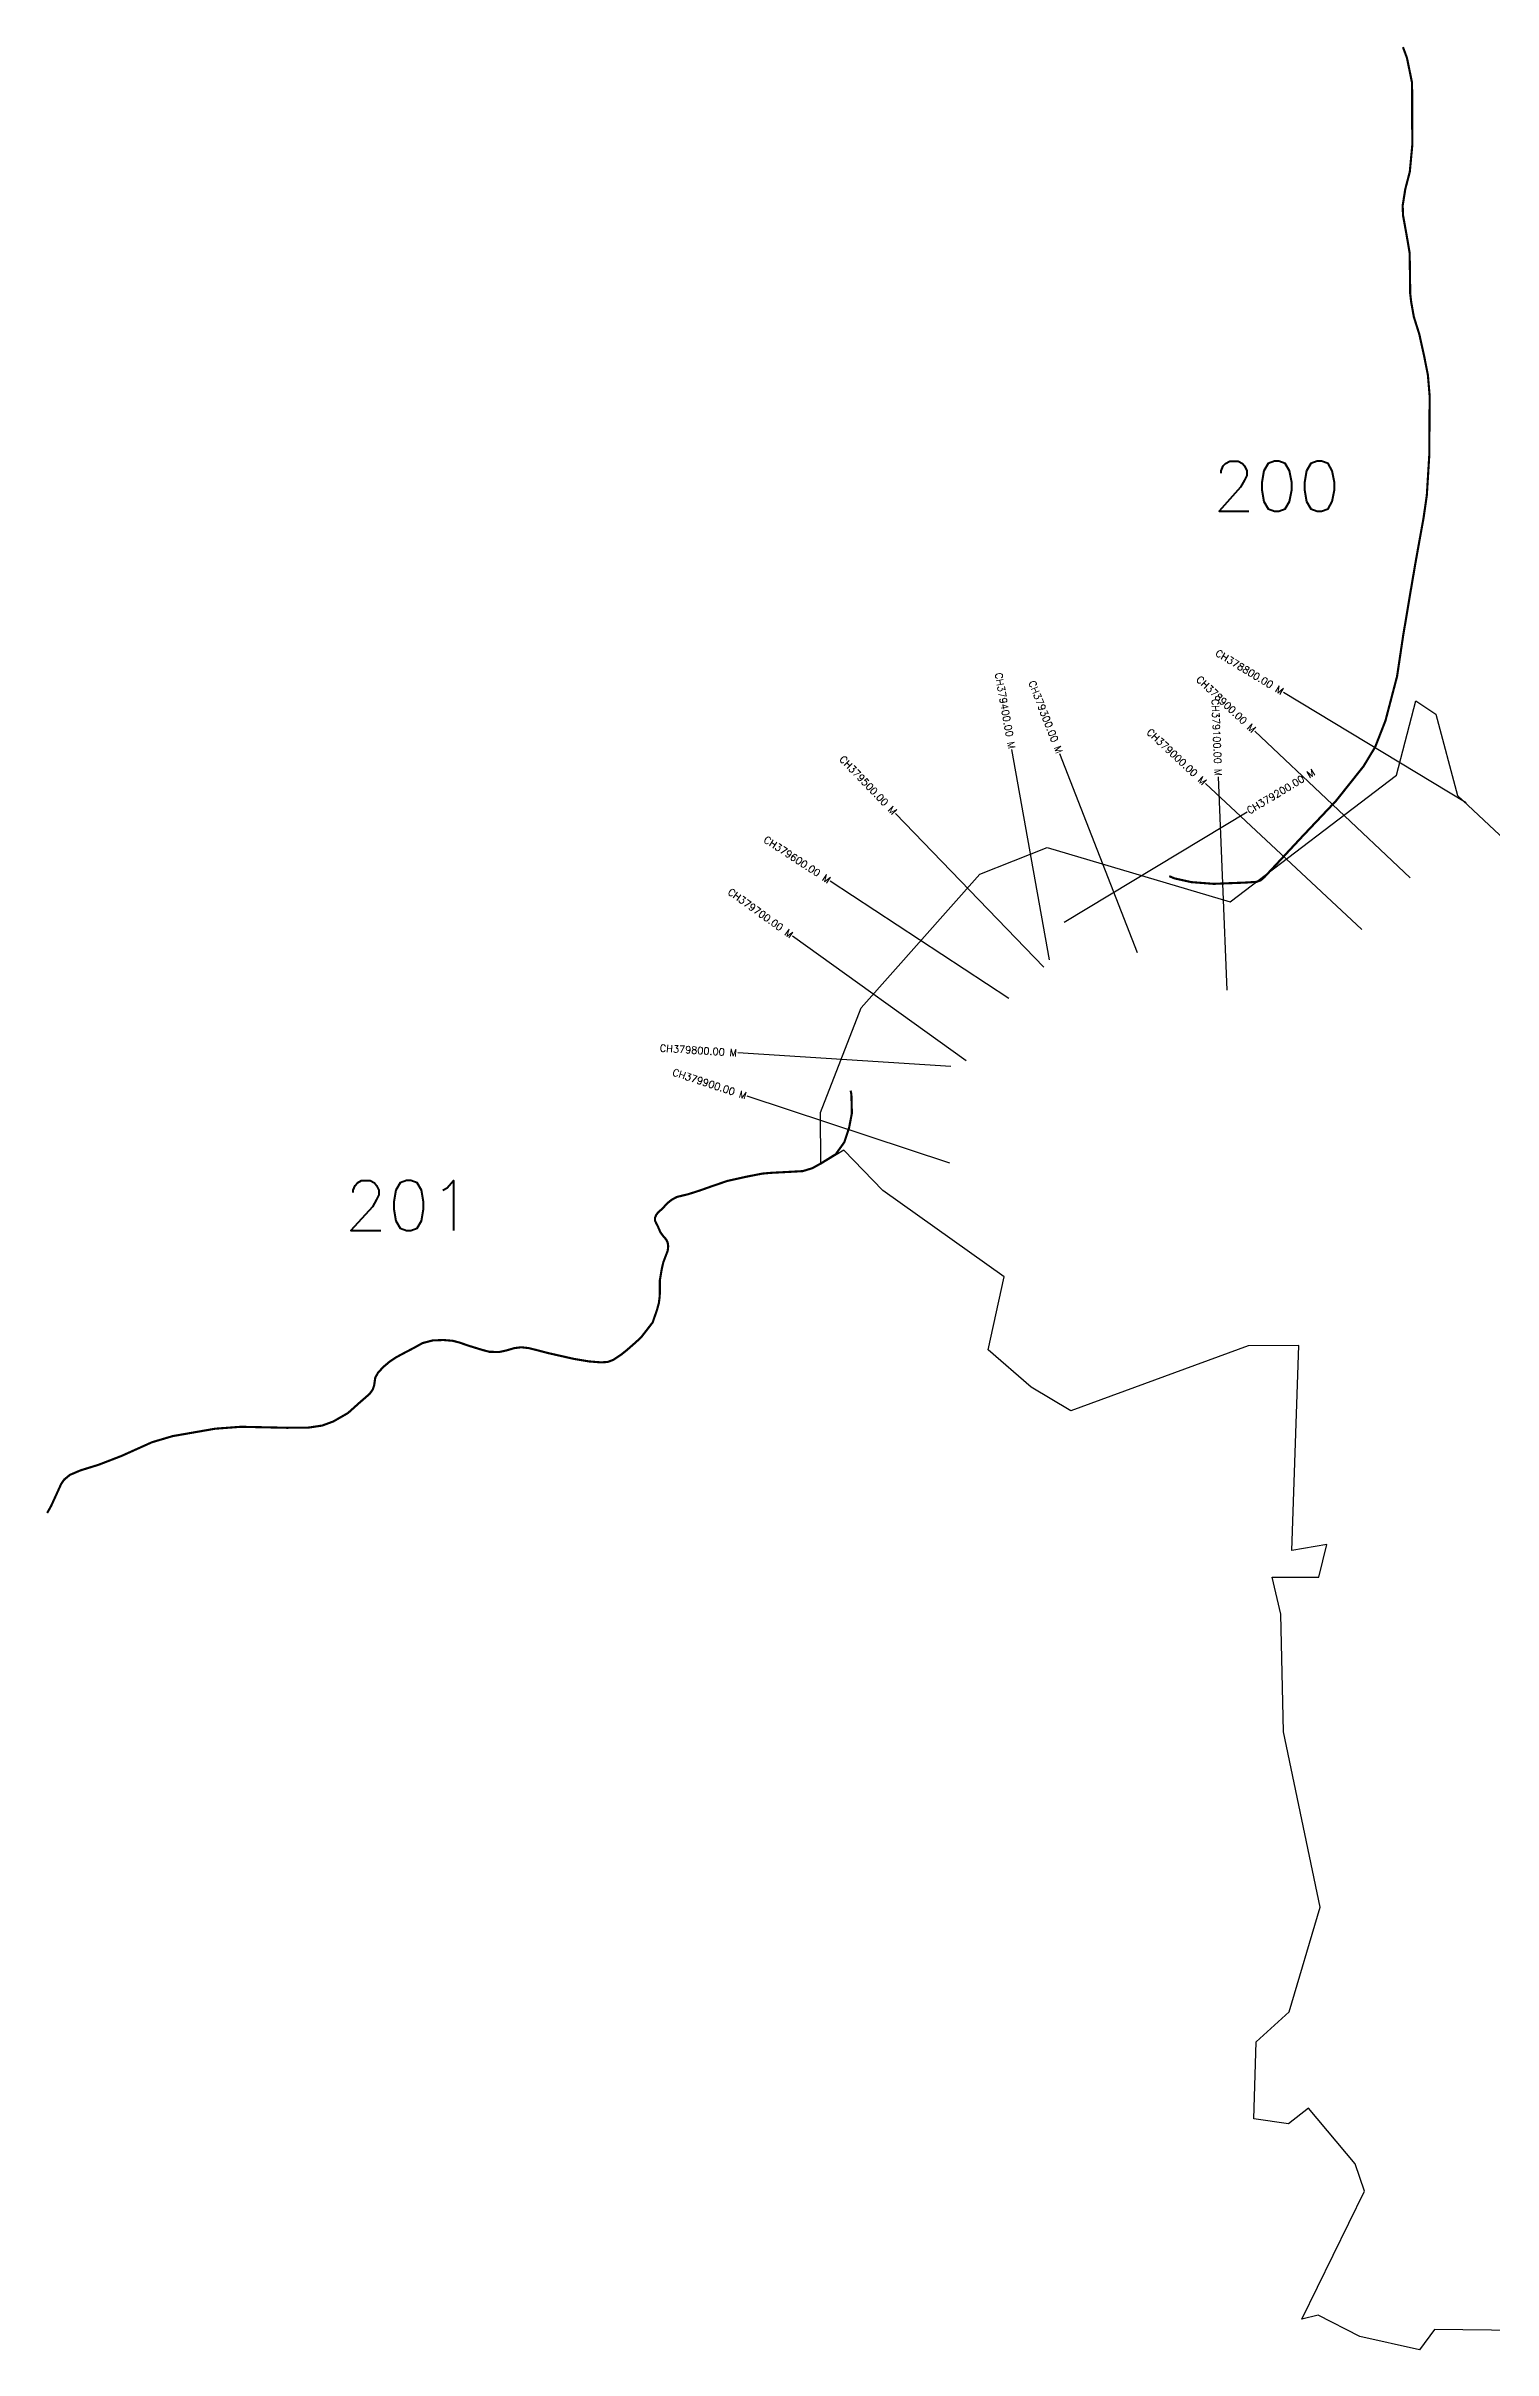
# Model space of a CAD drawing. Header units: metres. Extents: x 300312 to 304052, y 1956301 to 1959792.
# Drawn here: x 300312 to 302343, y 1956557 to 1959792 of the extents above; entities that cross this region are included whole.
import ezdxf
from ezdxf.enums import TextEntityAlignment as Align

# ---------------------------------------------------------------- set-up
doc = ezdxf.new("R2010")
doc.units = ezdxf.units.M
doc.header["$MEASUREMENT"] = 0
for name, color, linetype in [('CS', 134, 'Continuous'), ('CSMark', 6, 'Continuous'), ('NATURALLY PROTECTED', 3, 'Continuous')]:
    doc.layers.add(name, color=color, linetype=linetype)
doc.styles.get("Standard").update_dxf_attribs({"font": 'simplex.shx'})

msp = doc.modelspace()

# ---------------------------------------------------------------- linework, layer by layer
at = {"color": 6, "flags": 128}
msp.add_lwpolyline([(302381.1, 1956584.7), (302261.2, 1956585.9), (302240.2, 1956557.5), (302156.6, 1956576.4), (302098.1, 1956606.4), (302075.1, 1956600.7), (302163, 1956780.4), (302149.6, 1956818.9), (302084.1, 1956897), (302056.4, 1956874.8), (302007.4, 1956881.7), (302010.7, 1956990.2), (302057.1, 1957032), (302100.8, 1957178.8), (302049.3, 1957425.1), (302045.5, 1957590.3), (302033.5, 1957642.1), (302099, 1957642.3), (302110, 1957688.3), (302060.8, 1957679.8), (302070.6, 1957967.4), (301999.6, 1957967), (301750.8, 1957876), (301694.9, 1957908.8), (301634.8, 1957961.2), (301657.2, 1958064), (301486.8, 1958184.9), (301432.1, 1958241.5), (301400, 1958222.2), (301399.3, 1958294.6), (301456.5, 1958441.7), (301623, 1958629.2), (301717.6, 1958666.6), (301974.5, 1958590.5), (302207.8, 1958768.3), (302235.2, 1958872.5), (302263, 1958853.6), (302293.6, 1958739.7), (302360, 1958677.5)], dxfattribs=at)
at = {"layer": 'CS'}
for p, q in [((302305.8, 1958729.3), (302049, 1958884.4)), ((302226.9, 1958623.8), (302008.8, 1958829.8)), ((301720.6, 1958508.9), (301668.1, 1958804.2)), ((301844.4, 1958518.7), (301735.5, 1958798.2)), ((302159, 1958551.6), (301939.7, 1958756.3)), ((301970.2, 1958466.2), (301957.8, 1958766)), ((301712.9, 1958498.5), (301504.6, 1958714.4)), ((301741.2, 1958562), (301998.2, 1958716.7)), ((301663.9, 1958454.8), (301413, 1958619.2)), ((301603.7, 1958367.3), (301360, 1958542.2)), ((301582.5, 1958359.4), (301283.1, 1958378.3)), ((301581.1, 1958223.6), (301296.2, 1958317.5))]:
    msp.add_line(p, q, dxfattribs=at)
at = {"layer": 'NATURALLY PROTECTED', "const_width": 3, "flags": 128}
for points in [[(302216.9, 1959790.2), (302222.5, 1959775.1), (302229.7, 1959740), (302230, 1959652.4), (302226.5, 1959615.2), (302220.2, 1959591), (302216.5, 1959567.8), (302217, 1959554.1), (302222.1, 1959525.9), (302226.3, 1959501.3), (302226.8, 1959467), (302227.1, 1959444.1), (302228.5, 1959432.1), (302232.2, 1959411.5), (302239.9, 1959387), (302246.6, 1959356.6), (302251.9, 1959329.9), (302254.5, 1959299), (302254.2, 1959277.8), (302253.9, 1959218), (302250.4, 1959161.1), (302245.7, 1959128.5), (302239.9, 1959096.6), (302234.7, 1959067.6), (302226.8, 1959021.4), (302217.2, 1958964.1), (302208.6, 1958906.7), (302192.3, 1958844.5), (302177.9, 1958807.7), (302161.6, 1958780.7), (302123.2, 1958732.4), (302074.5, 1958680.9), (302022.1, 1958624.7), (302017, 1958620.4), (302011.4, 1958618.4), (301996.2, 1958617.4), (301951.1, 1958615.6), (301919.8, 1958618), (301896, 1958623.3), (301888.8, 1958626.4)], [(301441.6, 1958325.4), (301442.7, 1958320.3), (301443.4, 1958293.6), (301439.5, 1958273.3), (301432.8, 1958252.9), (301420.8, 1958236.1), (301399.9, 1958223.1), (301388.1, 1958216.5), (301374.5, 1958212.3), (301347.2, 1958210.8), (301329.9, 1958209.9), (301317.5, 1958208.8), (301293.6, 1958204.1), (301268.5, 1958198.5), (301246.9, 1958191.1), (301229.1, 1958184.8), (301213.6, 1958179.9), (301197.6, 1958176), (301190, 1958171.8), (301184.2, 1958167.1), (301179.4, 1958161.8), (301175.6, 1958158), (301171.6, 1958154.6), (301168.9, 1958151.1), (301167, 1958146.8), (301167, 1958142.9), (301168.7, 1958139.2), (301170.7, 1958135.5), (301172.4, 1958131.6), (301174.7, 1958126.3), (301179.4, 1958120), (301182.6, 1958116.6), (301184.8, 1958112.1), (301185.6, 1958107), (301184.9, 1958100.6), (301178.8, 1958084.6), (301176.7, 1958075.7), (301173.9, 1958059.5), (301173.9, 1958049.2), (301173.7, 1958037.1), (301172.5, 1958027.3), (301169.7, 1958017), (301163.7, 1957999.8), (301147.5, 1957978.9), (301142.3, 1957974.1), (301136.5, 1957968.9), (301127.8, 1957961.3), (301120.2, 1957955.2), (301108.6, 1957947.4), (301100.7, 1957944.4), (301091.5, 1957943.8), (301075, 1957945.1), (301053.2, 1957948.7), (301016.9, 1957956.9), (301000.6, 1957961.2), (300989.5, 1957963.9), (300979.4, 1957965), (300969.9, 1957963.9), (300958.3, 1957960.5), (300948.1, 1957958.3), (300934.5, 1957958.7), (300925, 1957961.2), (300905.1, 1957967.3), (300892.8, 1957971.6), (300883.2, 1957974.1), (300870, 1957975.2), (300854.9, 1957974.6), (300840.8, 1957970.9), (300828.9, 1957964.3), (300814.4, 1957956.7), (300803.6, 1957950.9), (300794.5, 1957944.8), (300785.9, 1957937.5), (300778.4, 1957929.5), (300774.4, 1957922.4), (300773.6, 1957916.8), (300772.8, 1957911.4), (300770.9, 1957905.8), (300766.7, 1957899.8), (300751.8, 1957886.8), (300736.1, 1957872.7), (300715.4, 1957860.8), (300699.8, 1957855.1), (300681.1, 1957852.3), (300650.3, 1957852), (300585.8, 1957853.4), (300549.7, 1957850.7), (300490, 1957840.3), (300461, 1957831.7), (300418.3, 1957812.5), (300385.9, 1957800), (300360.9, 1957792.3), (300345.8, 1957785.9), (300337.8, 1957779.3), (300333.7, 1957773.5), (300328.1, 1957761.2), (300319.5, 1957742.4), (300315.3, 1957734.9), (300313.8, 1957732.4)]]:
    msp.add_lwpolyline(points, dxfattribs=at)

# ---------------------------------------------------------------- texts
at = {"char_height": 70, "attachment_point": 1}
for s, insert in [('200', (301949.7, 1959208.9)), ('201', (300731.3, 1958199))]:
    msp.add_mtext_dynamic_manual_height_columns(s, width=95.172, gutter_width=1, heights=[0], dxfattribs=dict(at, insert=insert))
at = {"layer": 'CSMark'}
for s, rotation, p in [('CH378800.00 M', 328.873, (302048.1, 1958884.9)), ('CH379400.00 M', 280.0709, (301668, 1958805.2)), ('CH378900.00 M', 316.6346, (302008.1, 1958830.5)), ('CH379300.00 M', 291.2785, (301735.1, 1958799.2)), ('CH379100.00 M', 272.3718, (301957.8, 1958767)), ('CH379000.00 M', 316.9837, (301938.9, 1958756.9)), ('CH379500.00 M', 313.9769, (301503.9, 1958715.1)), ('CH379600.00 M', 326.7702, (301412.1, 1958619.8)), ('CH379700.00 M', 324.3246, (301359.2, 1958542.8)), ('CH379800.00 M', 356.3858, (301282.1, 1958378.3)), ('CH379900.00 M', 341.7574, (301295.2, 1958317.8))]:
    msp.add_text(s, height=10, rotation=rotation, dxfattribs=at).set_placement(p, align=Align.MIDDLE_RIGHT)
msp.add_text('CH379200.00 M', height=10, rotation=31.0451, dxfattribs=at).set_placement((301999, 1958717.3), align=Align.MIDDLE_LEFT)

doc.saveas('drawing.dxf')
